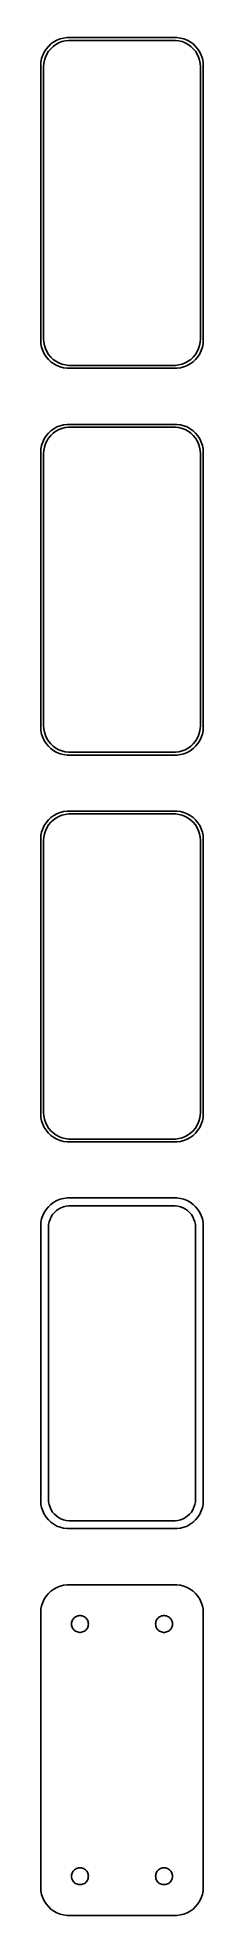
# Model space of a CAD drawing. Header units: metres. Extents: x -14 to 14, y 247 to 581.
import ezdxf

# ---------------------------------------------------------------- set-up
doc = ezdxf.new("R2010")
doc.units = ezdxf.units.M

msp = doc.modelspace()

# ---------------------------------------------------------------- linework, layer by layer
for p, q in [((-13.1448, 579.923), (-13.5451, 579.439)), ((-12.6871, 580.353), (-13.1448, 579.923)), ((-12.7126, 579.502), (-12.2778, 579.91)), ((-12.1791, 580.722), (-12.6871, 580.353)), ((-12.2778, 579.91), (-11.7952, 580.261)), ((-11.6289, 581.024), (-12.1791, 580.722)), ((-11.7952, 580.261), (-11.2724, 580.548)), ((-11.0451, 581.255), (-11.6289, 581.024)), ((-11.2724, 580.548), (-10.7178, 580.768)), ((-10.4369, 581.411), (-11.0451, 581.255)), ((-10.7178, 580.768), (-10.1401, 580.916)), ((-9.81395, 581.49), (-10.4369, 581.411)), ((-10.1401, 580.916), (-9.54825, 580.991)), ((9.81395, 581.49), (-9.81395, 581.49)), ((-9.54825, 580.991), (9.54825, 580.991)), ((9.54825, 580.991), (10.1401, 580.916)), ((10.4369, 581.411), (9.81395, 581.49)), ((10.1401, 580.916), (10.7178, 580.768)), ((11.0451, 581.255), (10.4369, 581.411)), ((10.7178, 580.768), (11.2724, 580.548)), ((11.6289, 581.024), (11.0451, 581.255)), ((11.2724, 580.548), (11.7952, 580.261)), ((12.1791, 580.722), (11.6289, 581.024)), ((11.7952, 580.261), (12.2778, 579.91)), ((12.6871, 580.353), (12.1791, 580.722)), ((12.2778, 579.91), (12.7126, 579.502)), ((13.1448, 579.923), (12.6871, 580.353)), ((13.5451, 579.439), (13.1448, 579.923)), ((-14.4606, 577.127), (-14.5, 576.5)), ((-14.5, 576.5), (-14.5, 527.5)), ((-14.3429, 577.743), (-14.4606, 577.127)), ((-14.1489, 578.341), (-14.3429, 577.743)), ((-13.8815, 578.909), (-14.1489, 578.341)), ((-14, 576.25), (-13.9625, 576.845)), ((-14, 527.75), (-14, 576.25)), ((-13.9625, 576.845), (-13.8508, 577.431)), ((-13.5451, 579.439), (-13.8815, 578.909)), ((-13.8508, 577.431), (-13.6664, 577.999)), ((-13.6664, 577.999), (-13.4124, 578.538)), ((-13.4124, 578.538), (-13.0928, 579.042)), ((-13.0928, 579.042), (-12.7126, 579.502)), ((12.7126, 579.502), (13.0928, 579.042)), ((13.0928, 579.042), (13.4124, 578.538)), ((13.4124, 578.538), (13.6664, 577.999)), ((13.8815, 578.909), (13.5451, 579.439)), ((13.6664, 577.999), (13.8508, 577.431)), ((13.8508, 577.431), (13.9625, 576.845)), ((14.1489, 578.341), (13.8815, 578.909)), ((13.9625, 576.845), (14, 576.25)), ((14, 576.25), (14, 527.75)), ((14.3429, 577.743), (14.1489, 578.341)), ((14.4606, 577.127), (14.3429, 577.743)), ((14.5, 576.5), (14.4606, 577.127)), ((14.5, 527.5), (14.5, 576.5)), ((-14.5, 527.5), (-14.4606, 526.873)), ((-14.4606, 526.873), (-14.3429, 526.257)), ((-14.3429, 526.257), (-14.1489, 525.659)), ((-13.9625, 527.155), (-14, 527.75)), ((-13.8508, 526.569), (-13.9625, 527.155)), ((-13.6664, 526.001), (-13.8508, 526.569)), ((-13.4124, 525.462), (-13.6664, 526.001)), ((13.6664, 526.001), (13.4124, 525.462)), ((13.8508, 526.569), (13.6664, 526.001)), ((13.9625, 527.155), (13.8508, 526.569)), ((14, 527.75), (13.9625, 527.155)), ((14.1489, 525.659), (14.3429, 526.257)), ((14.3429, 526.257), (14.4606, 526.873)), ((14.4606, 526.873), (14.5, 527.5)), ((-14.1489, 525.659), (-13.8815, 525.091)), ((-13.8815, 525.091), (-13.5451, 524.561)), ((-13.5451, 524.561), (-13.1448, 524.077)), ((-13.0928, 524.958), (-13.4124, 525.462)), ((-13.1448, 524.077), (-12.6871, 523.647)), ((-12.7126, 524.498), (-13.0928, 524.958)), ((-12.2778, 524.09), (-12.7126, 524.498)), ((-12.6871, 523.647), (-12.1791, 523.278)), ((-11.7952, 523.739), (-12.2778, 524.09)), ((-12.1791, 523.278), (-11.6289, 522.976)), ((-11.2724, 523.452), (-11.7952, 523.739)), ((-11.6289, 522.976), (-11.0451, 522.745)), ((-10.7178, 523.232), (-11.2724, 523.452)), ((-11.0451, 522.745), (-10.4369, 522.589)), ((-10.1401, 523.084), (-10.7178, 523.232)), ((-10.4369, 522.589), (-9.81395, 522.51)), ((-9.54825, 523.009), (-10.1401, 523.084)), ((9.54825, 523.009), (-9.54825, 523.009)), ((10.1401, 523.084), (9.54825, 523.009)), ((9.81395, 522.51), (10.4369, 522.589)), ((10.7178, 523.232), (10.1401, 523.084)), ((10.4369, 522.589), (11.0451, 522.745)), ((11.2724, 523.452), (10.7178, 523.232)), ((11.0451, 522.745), (11.6289, 522.976)), ((11.7952, 523.739), (11.2724, 523.452)), ((11.6289, 522.976), (12.1791, 523.278)), ((12.2778, 524.09), (11.7952, 523.739)), ((12.1791, 523.278), (12.6871, 523.647)), ((12.7126, 524.498), (12.2778, 524.09)), ((12.6871, 523.647), (13.1448, 524.077)), ((13.0928, 524.958), (12.7126, 524.498)), ((13.4124, 525.462), (13.0928, 524.958)), ((13.1448, 524.077), (13.5451, 524.561)), ((13.5451, 524.561), (13.8815, 525.091)), ((13.8815, 525.091), (14.1489, 525.659)), ((-9.81395, 522.51), (9.81395, 522.51)), ((-14.1489, 509.341), (-14.3429, 508.743)), ((-13.8815, 509.909), (-14.1489, 509.341)), ((-13.5451, 510.439), (-13.8815, 509.909)), ((-13.6664, 508.999), (-13.4124, 509.538)), ((-13.1448, 510.923), (-13.5451, 510.439)), ((-13.4124, 509.538), (-13.0928, 510.042)), ((-12.6871, 511.353), (-13.1448, 510.923)), ((-13.0928, 510.042), (-12.7126, 510.502)), ((-12.7126, 510.502), (-12.2778, 510.91)), ((-12.1791, 511.722), (-12.6871, 511.353)), ((-12.2778, 510.91), (-11.7952, 511.261)), ((-11.6289, 512.024), (-12.1791, 511.722)), ((-11.7952, 511.261), (-11.2724, 511.548)), ((-11.0451, 512.255), (-11.6289, 512.024)), ((-11.2724, 511.548), (-10.7178, 511.768)), ((-10.4369, 512.411), (-11.0451, 512.255)), ((-10.7178, 511.768), (-10.1401, 511.916)), ((-9.81395, 512.49), (-10.4369, 512.411)), ((-10.1401, 511.916), (-9.54825, 511.991)), ((9.81395, 512.49), (-9.81395, 512.49)), ((-9.54825, 511.991), (9.54825, 511.991)), ((9.54825, 511.991), (10.1401, 511.916)), ((10.4369, 512.411), (9.81395, 512.49)), ((10.1401, 511.916), (10.7178, 511.768)), ((11.0451, 512.255), (10.4369, 512.411)), ((10.7178, 511.768), (11.2724, 511.548)), ((11.6289, 512.024), (11.0451, 512.255)), ((11.2724, 511.548), (11.7952, 511.261)), ((12.1791, 511.722), (11.6289, 512.024)), ((11.7952, 511.261), (12.2778, 510.91)), ((12.6871, 511.353), (12.1791, 511.722)), ((12.2778, 510.91), (12.7126, 510.502)), ((13.1448, 510.923), (12.6871, 511.353)), ((12.7126, 510.502), (13.0928, 510.042)), ((13.0928, 510.042), (13.4124, 509.538)), ((13.5451, 510.439), (13.1448, 510.923)), ((13.4124, 509.538), (13.6664, 508.999)), ((13.8815, 509.909), (13.5451, 510.439)), ((14.1489, 509.341), (13.8815, 509.909)), ((14.3429, 508.743), (14.1489, 509.341)), ((-14.4606, 508.127), (-14.5, 507.5)), ((-14.5, 507.5), (-14.5, 458.5)), ((-14.3429, 508.743), (-14.4606, 508.127)), ((-14, 507.25), (-13.9625, 507.845)), ((-14, 458.75), (-14, 507.25)), ((-13.9625, 507.845), (-13.8508, 508.431)), ((-13.8508, 508.431), (-13.6664, 508.999)), ((13.6664, 508.999), (13.8508, 508.431)), ((13.8508, 508.431), (13.9625, 507.845)), ((13.9625, 507.845), (14, 507.25)), ((14, 507.25), (14, 458.75)), ((14.4606, 508.127), (14.3429, 508.743)), ((14.5, 507.5), (14.4606, 508.127)), ((14.5, 458.5), (14.5, 507.5)), ((-14.5, 458.5), (-14.4606, 457.873)), ((-14.4606, 457.873), (-14.3429, 457.257)), ((-14.3429, 457.257), (-14.1489, 456.659)), ((-14.1489, 456.659), (-13.8815, 456.091)), ((-13.9625, 458.155), (-14, 458.75)), ((-13.8508, 457.569), (-13.9625, 458.155)), ((-13.8815, 456.091), (-13.5451, 455.561)), ((-13.6664, 457.001), (-13.8508, 457.569)), ((-13.4124, 456.462), (-13.6664, 457.001)), ((-13.0928, 455.958), (-13.4124, 456.462)), ((-12.7126, 455.498), (-13.0928, 455.958)), ((13.0928, 455.958), (12.7126, 455.498)), ((13.4124, 456.462), (13.0928, 455.958)), ((13.6664, 457.001), (13.4124, 456.462)), ((13.5451, 455.561), (13.8815, 456.091)), ((13.8508, 457.569), (13.6664, 457.001)), ((13.9625, 458.155), (13.8508, 457.569)), ((13.8815, 456.091), (14.1489, 456.659)), ((14, 458.75), (13.9625, 458.155)), ((14.1489, 456.659), (14.3429, 457.257)), ((14.3429, 457.257), (14.4606, 457.873)), ((14.4606, 457.873), (14.5, 458.5)), ((-13.5451, 455.561), (-13.1448, 455.077)), ((-13.1448, 455.077), (-12.6871, 454.647)), ((-12.2778, 455.09), (-12.7126, 455.498)), ((-12.6871, 454.647), (-12.1791, 454.278)), ((-11.7952, 454.739), (-12.2778, 455.09)), ((-12.1791, 454.278), (-11.6289, 453.976)), ((-11.2724, 454.452), (-11.7952, 454.739)), ((-11.6289, 453.976), (-11.0451, 453.745)), ((-10.7178, 454.232), (-11.2724, 454.452)), ((-11.0451, 453.745), (-10.4369, 453.589)), ((-10.1401, 454.084), (-10.7178, 454.232)), ((-10.4369, 453.589), (-9.81395, 453.51)), ((-9.54825, 454.009), (-10.1401, 454.084)), ((-9.81395, 453.51), (9.81395, 453.51)), ((9.54825, 454.009), (-9.54825, 454.009)), ((10.1401, 454.084), (9.54825, 454.009)), ((9.81395, 453.51), (10.4369, 453.589)), ((10.7178, 454.232), (10.1401, 454.084)), ((10.4369, 453.589), (11.0451, 453.745)), ((11.2724, 454.452), (10.7178, 454.232)), ((11.0451, 453.745), (11.6289, 453.976)), ((11.7952, 454.739), (11.2724, 454.452)), ((11.6289, 453.976), (12.1791, 454.278)), ((12.2778, 455.09), (11.7952, 454.739)), ((12.1791, 454.278), (12.6871, 454.647)), ((12.7126, 455.498), (12.2778, 455.09)), ((12.6871, 454.647), (13.1448, 455.077)), ((13.1448, 455.077), (13.5451, 455.561)), ((-12.6871, 442.353), (-13.1448, 441.923)), ((-12.1791, 442.722), (-12.6871, 442.353)), ((-12.2778, 441.91), (-11.7952, 442.261)), ((-11.6289, 443.024), (-12.1791, 442.722)), ((-11.7952, 442.261), (-11.2724, 442.548)), ((-11.0451, 443.255), (-11.6289, 443.024)), ((-11.2724, 442.548), (-10.7178, 442.768)), ((-10.4369, 443.411), (-11.0451, 443.255)), ((-10.7178, 442.768), (-10.1401, 442.916)), ((-9.81395, 443.49), (-10.4369, 443.411)), ((-10.1401, 442.916), (-9.54825, 442.991)), ((9.81395, 443.49), (-9.81395, 443.49)), ((-9.54825, 442.991), (9.54825, 442.991)), ((9.54825, 442.991), (10.1401, 442.916)), ((10.4369, 443.411), (9.81395, 443.49)), ((10.1401, 442.916), (10.7178, 442.768)), ((11.0451, 443.255), (10.4369, 443.411)), ((10.7178, 442.768), (11.2724, 442.548)), ((11.6289, 443.024), (11.0451, 443.255)), ((11.2724, 442.548), (11.7952, 442.261)), ((12.1791, 442.722), (11.6289, 443.024)), ((11.7952, 442.261), (12.2778, 441.91)), ((12.6871, 442.353), (12.1791, 442.722)), ((13.1448, 441.923), (12.6871, 442.353)), ((-14.4606, 439.127), (-14.5, 438.5)), ((-14.3429, 439.743), (-14.4606, 439.127)), ((-14.1489, 440.341), (-14.3429, 439.743)), ((-13.8815, 440.909), (-14.1489, 440.341)), ((-14, 438.25), (-13.9625, 438.845)), ((-13.9625, 438.845), (-13.8508, 439.431)), ((-13.5451, 441.439), (-13.8815, 440.909)), ((-13.8508, 439.431), (-13.6664, 439.999)), ((-13.6664, 439.999), (-13.4124, 440.538)), ((-13.1448, 441.923), (-13.5451, 441.439)), ((-13.4124, 440.538), (-13.0928, 441.042)), ((-13.0928, 441.042), (-12.7126, 441.502)), ((-12.7126, 441.502), (-12.2778, 441.91)), ((12.2778, 441.91), (12.7126, 441.502)), ((12.7126, 441.502), (13.0928, 441.042)), ((13.0928, 441.042), (13.4124, 440.538)), ((13.5451, 441.439), (13.1448, 441.923)), ((13.4124, 440.538), (13.6664, 439.999)), ((13.8815, 440.909), (13.5451, 441.439)), ((13.6664, 439.999), (13.8508, 439.431)), ((13.8508, 439.431), (13.9625, 438.845)), ((14.1489, 440.341), (13.8815, 440.909)), ((13.9625, 438.845), (14, 438.25)), ((14.3429, 439.743), (14.1489, 440.341)), ((14.4606, 439.127), (14.3429, 439.743)), ((14.5, 438.5), (14.4606, 439.127)), ((-14.5, 438.5), (-14.5, 389.5)), ((-14, 389.75), (-14, 438.25)), ((14, 438.25), (14, 389.75)), ((14.5, 389.5), (14.5, 438.5)), ((-14.5, 389.5), (-14.4606, 388.873)), ((-14.4606, 388.873), (-14.3429, 388.257)), ((-13.9625, 389.155), (-14, 389.75)), ((-13.8508, 388.569), (-13.9625, 389.155)), ((13.9625, 389.155), (13.8508, 388.569)), ((14, 389.75), (13.9625, 389.155)), ((14.3429, 388.257), (14.4606, 388.873)), ((14.4606, 388.873), (14.5, 389.5)), ((-14.3429, 388.257), (-14.1489, 387.659)), ((-14.1489, 387.659), (-13.8815, 387.091)), ((-13.8815, 387.091), (-13.5451, 386.561)), ((-13.6664, 388.001), (-13.8508, 388.569)), ((-13.4124, 387.462), (-13.6664, 388.001)), ((-13.5451, 386.561), (-13.1448, 386.077)), ((-13.0928, 386.958), (-13.4124, 387.462)), ((-13.1448, 386.077), (-12.6871, 385.647)), ((-12.7126, 386.498), (-13.0928, 386.958)), ((-12.2778, 386.09), (-12.7126, 386.498)), ((-12.6871, 385.647), (-12.1791, 385.278)), ((-11.7952, 385.739), (-12.2778, 386.09)), ((-12.1791, 385.278), (-11.6289, 384.976)), ((-11.2724, 385.452), (-11.7952, 385.739)), ((-10.7178, 385.232), (-11.2724, 385.452)), ((-10.1401, 385.084), (-10.7178, 385.232)), ((10.7178, 385.232), (10.1401, 385.084)), ((11.2724, 385.452), (10.7178, 385.232)), ((11.7952, 385.739), (11.2724, 385.452)), ((11.6289, 384.976), (12.1791, 385.278)), ((12.2778, 386.09), (11.7952, 385.739)), ((12.1791, 385.278), (12.6871, 385.647)), ((12.7126, 386.498), (12.2778, 386.09)), ((12.6871, 385.647), (13.1448, 386.077)), ((13.0928, 386.958), (12.7126, 386.498)), ((13.4124, 387.462), (13.0928, 386.958)), ((13.1448, 386.077), (13.5451, 386.561)), ((13.6664, 388.001), (13.4124, 387.462)), ((13.5451, 386.561), (13.8815, 387.091)), ((13.8508, 388.569), (13.6664, 388.001)), ((13.8815, 387.091), (14.1489, 387.659)), ((14.1489, 387.659), (14.3429, 388.257)), ((-11.6289, 384.976), (-11.0451, 384.745)), ((-11.0451, 384.745), (-10.4369, 384.589)), ((-10.4369, 384.589), (-9.81395, 384.51)), ((-9.54825, 385.009), (-10.1401, 385.084)), ((-9.81395, 384.51), (9.81395, 384.51)), ((9.54825, 385.009), (-9.54825, 385.009)), ((10.1401, 385.084), (9.54825, 385.009)), ((9.81395, 384.51), (10.4369, 384.589)), ((10.4369, 384.589), (11.0451, 384.745)), ((11.0451, 384.745), (11.6289, 384.976)), ((-13.8815, 371.909), (-14.1489, 371.341)), ((-13.5451, 372.439), (-13.8815, 371.909)), ((-13.1448, 372.923), (-13.5451, 372.439)), ((-12.6871, 373.353), (-13.1448, 372.923)), ((-12.1791, 373.722), (-12.6871, 373.353)), ((-12.3805, 371.524), (-12.0707, 371.899)), ((-11.6289, 374.024), (-12.1791, 373.722)), ((-12.0707, 371.899), (-11.7165, 372.231)), ((-11.7165, 372.231), (-11.3234, 372.517)), ((-11.0451, 374.255), (-11.6289, 374.024)), ((-11.3234, 372.517), (-10.8975, 372.751)), ((-10.4369, 374.411), (-11.0451, 374.255)), ((-10.8975, 372.751), (-10.4457, 372.93)), ((-10.4457, 372.93), (-9.97507, 373.051)), ((-9.81395, 374.49), (-10.4369, 374.411)), ((-9.97507, 373.051), (-9.49297, 373.112)), ((9.81395, 374.49), (-9.81395, 374.49)), ((-9.49297, 373.112), (9.49297, 373.112)), ((9.49297, 373.112), (9.97507, 373.051)), ((10.4369, 374.411), (9.81395, 374.49)), ((9.97507, 373.051), (10.4457, 372.93)), ((11.0451, 374.255), (10.4369, 374.411)), ((10.4457, 372.93), (10.8975, 372.751)), ((10.8975, 372.751), (11.3234, 372.517)), ((11.6289, 374.024), (11.0451, 374.255)), ((11.3234, 372.517), (11.7165, 372.231)), ((12.1791, 373.722), (11.6289, 374.024)), ((11.7165, 372.231), (12.0707, 371.899)), ((12.0707, 371.899), (12.3805, 371.524)), ((12.6871, 373.353), (12.1791, 373.722)), ((13.1448, 372.923), (12.6871, 373.353)), ((13.5451, 372.439), (13.1448, 372.923)), ((13.8815, 371.909), (13.5451, 372.439)), ((14.1489, 371.341), (13.8815, 371.909)), ((-14.4606, 370.127), (-14.5, 369.5)), ((-14.5, 369.5), (-14.5, 320.5)), ((-14.3429, 370.743), (-14.4606, 370.127)), ((-14.1489, 371.341), (-14.3429, 370.743)), ((-13.1195, 369.25), (-13.089, 369.735)), ((-13.1195, 320.75), (-13.1195, 369.25)), ((-13.089, 369.735), (-12.9979, 370.212)), ((-12.9979, 370.212), (-12.8477, 370.674)), ((-12.8477, 370.674), (-12.6408, 371.114)), ((-12.6408, 371.114), (-12.3805, 371.524)), ((12.3805, 371.524), (12.6408, 371.114)), ((12.6408, 371.114), (12.8477, 370.674)), ((12.8477, 370.674), (12.9979, 370.212)), ((12.9979, 370.212), (13.089, 369.735)), ((13.089, 369.735), (13.1195, 369.25)), ((13.1195, 369.25), (13.1195, 320.75)), ((14.3429, 370.743), (14.1489, 371.341)), ((14.4606, 370.127), (14.3429, 370.743)), ((14.5, 369.5), (14.4606, 370.127)), ((14.5, 320.5), (14.5, 369.5)), ((-14.5, 320.5), (-14.4606, 319.873)), ((-14.4606, 319.873), (-14.3429, 319.257)), ((-14.3429, 319.257), (-14.1489, 318.659)), ((-14.1489, 318.659), (-13.8815, 318.091)), ((-13.089, 320.265), (-13.1195, 320.75)), ((-12.9979, 319.788), (-13.089, 320.265)), ((-12.8477, 319.326), (-12.9979, 319.788)), ((-12.6408, 318.886), (-12.8477, 319.326)), ((-12.3805, 318.476), (-12.6408, 318.886)), ((-12.0707, 318.101), (-12.3805, 318.476)), ((12.3805, 318.476), (12.0707, 318.101)), ((12.6408, 318.886), (12.3805, 318.476)), ((12.8477, 319.326), (12.6408, 318.886)), ((12.9979, 319.788), (12.8477, 319.326)), ((13.089, 320.265), (12.9979, 319.788)), ((13.1195, 320.75), (13.089, 320.265)), ((13.8815, 318.091), (14.1489, 318.659)), ((14.1489, 318.659), (14.3429, 319.257)), ((14.3429, 319.257), (14.4606, 319.873)), ((14.4606, 319.873), (14.5, 320.5)), ((-13.8815, 318.091), (-13.5451, 317.561)), ((-13.5451, 317.561), (-13.1448, 317.077)), ((-13.1448, 317.077), (-12.6871, 316.647)), ((-12.6871, 316.647), (-12.1791, 316.278)), ((-12.1791, 316.278), (-11.6289, 315.976)), ((-11.7165, 317.769), (-12.0707, 318.101)), ((-11.3234, 317.483), (-11.7165, 317.769)), ((-11.6289, 315.976), (-11.0451, 315.745)), ((-10.8975, 317.249), (-11.3234, 317.483)), ((-11.0451, 315.745), (-10.4369, 315.589)), ((-10.4457, 317.07), (-10.8975, 317.249)), ((-9.97507, 316.949), (-10.4457, 317.07)), ((-10.4369, 315.589), (-9.81395, 315.51)), ((-9.49297, 316.888), (-9.97507, 316.949)), ((-9.81395, 315.51), (9.81395, 315.51)), ((9.49297, 316.888), (-9.49297, 316.888)), ((9.97507, 316.949), (9.49297, 316.888)), ((9.81395, 315.51), (10.4369, 315.589)), ((10.4457, 317.07), (9.97507, 316.949)), ((10.4369, 315.589), (11.0451, 315.745)), ((10.8975, 317.249), (10.4457, 317.07)), ((11.3234, 317.483), (10.8975, 317.249)), ((11.0451, 315.745), (11.6289, 315.976)), ((11.7165, 317.769), (11.3234, 317.483)), ((11.6289, 315.976), (12.1791, 316.278)), ((12.0707, 318.101), (11.7165, 317.769)), ((12.1791, 316.278), (12.6871, 316.647)), ((12.6871, 316.647), (13.1448, 317.077)), ((13.1448, 317.077), (13.5451, 317.561)), ((13.5451, 317.561), (13.8815, 318.091)), ((-11.6289, 305.024), (-12.1791, 304.722)), ((-11.0451, 305.255), (-11.6289, 305.024)), ((-10.4369, 305.411), (-11.0451, 305.255)), ((-9.81395, 305.49), (-10.4369, 305.411)), ((9.81395, 305.49), (-9.81395, 305.49)), ((10.4369, 305.411), (9.81395, 305.49)), ((11.0451, 305.255), (10.4369, 305.411)), ((11.6289, 305.024), (11.0451, 305.255)), ((12.1791, 304.722), (11.6289, 305.024)), ((-14.3429, 301.743), (-14.4606, 301.127)), ((-14.1489, 302.341), (-14.3429, 301.743)), ((-13.8815, 302.909), (-14.1489, 302.341)), ((-13.5451, 303.439), (-13.8815, 302.909)), ((-13.1448, 303.923), (-13.5451, 303.439)), ((-12.6871, 304.353), (-13.1448, 303.923)), ((-12.1791, 304.722), (-12.6871, 304.353)), ((12.6871, 304.353), (12.1791, 304.722)), ((13.1448, 303.923), (12.6871, 304.353)), ((13.5451, 303.439), (13.1448, 303.923)), ((13.8815, 302.909), (13.5451, 303.439)), ((14.1489, 302.341), (13.8815, 302.909)), ((14.3429, 301.743), (14.1489, 302.341)), ((14.4606, 301.127), (14.3429, 301.743)), ((-14.4606, 301.127), (-14.5, 300.5)), ((-14.5, 300.5), (-14.5, 251.5)), ((-9, 298.5), (-8.98816, 298.688)), ((-8.98816, 298.312), (-9, 298.5)), ((-8.98816, 298.688), (-8.95287, 298.873)), ((-8.95287, 298.127), (-8.98816, 298.312)), ((-8.95287, 298.873), (-8.89465, 299.052)), ((-8.89465, 299.052), (-8.81445, 299.223)), ((-8.81445, 299.223), (-8.71352, 299.382)), ((-8.71352, 299.382), (-8.59344, 299.527)), ((-8.59344, 299.527), (-8.45613, 299.656)), ((-8.45613, 299.656), (-8.30373, 299.766)), ((-8.30373, 299.766), (-8.13866, 299.857)), ((-8.13866, 299.857), (-7.96352, 299.927)), ((-7.96352, 299.927), (-7.78107, 299.973)), ((-7.78107, 299.973), (-7.59418, 299.997)), ((-7.59418, 299.997), (-7.40581, 299.997)), ((-7.40581, 299.997), (-7.21892, 299.973)), ((-7.21892, 299.973), (-7.03647, 299.927)), ((-7.03647, 299.927), (-6.86133, 299.857)), ((-6.86133, 299.857), (-6.69626, 299.766)), ((-6.69626, 299.766), (-6.54385, 299.656)), ((-6.54385, 299.656), (-6.40654, 299.527)), ((-6.40654, 299.527), (-6.28647, 299.382)), ((-6.28647, 299.382), (-6.18553, 299.223)), ((-6.18553, 299.223), (-6.10533, 299.052)), ((-6.10533, 299.052), (-6.04712, 298.873)), ((-6.04712, 298.873), (-6.01183, 298.688)), ((-6.01183, 298.312), (-6.04712, 298.127)), ((-6.01183, 298.688), (-6, 298.5)), ((-6, 298.5), (-6.01183, 298.312)), ((6, 298.5), (6.01183, 298.688)), ((6.01183, 298.312), (6, 298.5)), ((6.01183, 298.688), (6.04712, 298.873)), ((6.04712, 298.127), (6.01183, 298.312)), ((6.04712, 298.873), (6.10533, 299.052)), ((6.10533, 299.052), (6.18553, 299.223)), ((6.18553, 299.223), (6.28647, 299.382)), ((6.28647, 299.382), (6.40654, 299.527)), ((6.40654, 299.527), (6.54385, 299.656)), ((6.54385, 299.656), (6.69626, 299.766)), ((6.69626, 299.766), (6.86133, 299.857)), ((6.86133, 299.857), (7.03647, 299.927)), ((7.03647, 299.927), (7.21892, 299.973)), ((7.21892, 299.973), (7.40581, 299.997)), ((7.40581, 299.997), (7.59418, 299.997)), ((7.59418, 299.997), (7.78107, 299.973)), ((7.78107, 299.973), (7.96352, 299.927)), ((7.96352, 299.927), (8.13866, 299.857)), ((8.13866, 299.857), (8.30373, 299.766)), ((8.30373, 299.766), (8.45613, 299.656)), ((8.45613, 299.656), (8.59344, 299.527)), ((8.59344, 299.527), (8.71352, 299.382)), ((8.71352, 299.382), (8.81445, 299.223)), ((8.81445, 299.223), (8.89465, 299.052)), ((8.89465, 299.052), (8.95287, 298.873)), ((8.95287, 298.873), (8.98816, 298.688)), ((8.98816, 298.312), (8.95287, 298.127)), ((8.98816, 298.688), (9, 298.5)), ((9, 298.5), (8.98816, 298.312)), ((14.5, 300.5), (14.4606, 301.127)), ((14.5, 251.5), (14.5, 300.5)), ((-8.89465, 297.948), (-8.95287, 298.127)), ((-8.81445, 297.777), (-8.89465, 297.948)), ((-8.71352, 297.618), (-8.81445, 297.777)), ((-8.59344, 297.473), (-8.71352, 297.618)), ((-8.45613, 297.344), (-8.59344, 297.473)), ((-8.30373, 297.234), (-8.45613, 297.344)), ((-8.13866, 297.143), (-8.30373, 297.234)), ((-7.96352, 297.073), (-8.13866, 297.143)), ((-7.78107, 297.027), (-7.96352, 297.073)), ((-7.59418, 297.003), (-7.78107, 297.027)), ((-7.40581, 297.003), (-7.59418, 297.003)), ((-7.21892, 297.027), (-7.40581, 297.003)), ((-7.03647, 297.073), (-7.21892, 297.027)), ((-6.86133, 297.143), (-7.03647, 297.073)), ((-6.69626, 297.234), (-6.86133, 297.143)), ((-6.54385, 297.344), (-6.69626, 297.234)), ((-6.40654, 297.473), (-6.54385, 297.344)), ((-6.28647, 297.618), (-6.40654, 297.473)), ((-6.18553, 297.777), (-6.28647, 297.618)), ((-6.10533, 297.948), (-6.18553, 297.777)), ((-6.04712, 298.127), (-6.10533, 297.948)), ((6.10533, 297.948), (6.04712, 298.127)), ((6.18553, 297.777), (6.10533, 297.948)), ((6.28647, 297.618), (6.18553, 297.777)), ((6.40654, 297.473), (6.28647, 297.618)), ((6.54385, 297.344), (6.40654, 297.473)), ((6.69626, 297.234), (6.54385, 297.344)), ((6.86133, 297.143), (6.69626, 297.234)), ((7.03647, 297.073), (6.86133, 297.143)), ((7.21892, 297.027), (7.03647, 297.073)), ((7.40581, 297.003), (7.21892, 297.027)), ((7.59418, 297.003), (7.40581, 297.003)), ((7.78107, 297.027), (7.59418, 297.003)), ((7.96352, 297.073), (7.78107, 297.027)), ((8.13866, 297.143), (7.96352, 297.073)), ((8.30373, 297.234), (8.13866, 297.143)), ((8.45613, 297.344), (8.30373, 297.234)), ((8.59344, 297.473), (8.45613, 297.344)), ((8.71352, 297.618), (8.59344, 297.473)), ((8.81445, 297.777), (8.71352, 297.618)), ((8.89465, 297.948), (8.81445, 297.777)), ((8.95287, 298.127), (8.89465, 297.948)), ((-8.59344, 254.527), (-8.45613, 254.656)), ((-8.45613, 254.656), (-8.30373, 254.766)), ((-8.30373, 254.766), (-8.13866, 254.857)), ((-8.13866, 254.857), (-7.96352, 254.927)), ((-7.96352, 254.927), (-7.78107, 254.973)), ((-7.78107, 254.973), (-7.59418, 254.997)), ((-7.59418, 254.997), (-7.40581, 254.997)), ((-7.40581, 254.997), (-7.21892, 254.973)), ((-7.21892, 254.973), (-7.03647, 254.927)), ((-7.03647, 254.927), (-6.86133, 254.857)), ((-6.86133, 254.857), (-6.69626, 254.766)), ((-6.69626, 254.766), (-6.54385, 254.656)), ((-6.54385, 254.656), (-6.40654, 254.527)), ((6.40654, 254.527), (6.54385, 254.656)), ((6.54385, 254.656), (6.69626, 254.766)), ((6.69626, 254.766), (6.86133, 254.857)), ((6.86133, 254.857), (7.03647, 254.927)), ((7.03647, 254.927), (7.21892, 254.973)), ((7.21892, 254.973), (7.40581, 254.997)), ((7.40581, 254.997), (7.59418, 254.997)), ((7.59418, 254.997), (7.78107, 254.973)), ((7.78107, 254.973), (7.96352, 254.927)), ((7.96352, 254.927), (8.13866, 254.857)), ((8.13866, 254.857), (8.30373, 254.766)), ((8.30373, 254.766), (8.45613, 254.656)), ((8.45613, 254.656), (8.59344, 254.527)), ((-14.5, 251.5), (-14.4606, 250.873)), ((-9, 253.5), (-8.98816, 253.688)), ((-8.98816, 253.312), (-9, 253.5)), ((-8.98816, 253.688), (-8.95287, 253.873)), ((-8.95287, 253.127), (-8.98816, 253.312)), ((-8.95287, 253.873), (-8.89465, 254.052)), ((-8.89465, 252.948), (-8.95287, 253.127)), ((-8.89465, 254.052), (-8.81445, 254.223)), ((-8.81445, 252.777), (-8.89465, 252.948)), ((-8.81445, 254.223), (-8.71352, 254.382)), ((-8.71352, 252.618), (-8.81445, 252.777)), ((-8.71352, 254.382), (-8.59344, 254.527)), ((-8.59344, 252.473), (-8.71352, 252.618)), ((-8.45613, 252.344), (-8.59344, 252.473)), ((-8.30373, 252.234), (-8.45613, 252.344)), ((-8.13866, 252.143), (-8.30373, 252.234)), ((-7.96352, 252.073), (-8.13866, 252.143)), ((-7.78107, 252.027), (-7.96352, 252.073)), ((-7.59418, 252.003), (-7.78107, 252.027)), ((-7.40581, 252.003), (-7.59418, 252.003)), ((-7.21892, 252.027), (-7.40581, 252.003)), ((-7.03647, 252.073), (-7.21892, 252.027)), ((-6.86133, 252.143), (-7.03647, 252.073)), ((-6.69626, 252.234), (-6.86133, 252.143)), ((-6.54385, 252.344), (-6.69626, 252.234)), ((-6.40654, 252.473), (-6.54385, 252.344)), ((-6.40654, 254.527), (-6.28647, 254.382)), ((-6.28647, 252.618), (-6.40654, 252.473)), ((-6.28647, 254.382), (-6.18553, 254.223)), ((-6.18553, 252.777), (-6.28647, 252.618)), ((-6.18553, 254.223), (-6.10533, 254.052)), ((-6.10533, 252.948), (-6.18553, 252.777)), ((-6.10533, 254.052), (-6.04712, 253.873)), ((-6.04712, 253.127), (-6.10533, 252.948)), ((-6.04712, 253.873), (-6.01183, 253.688)), ((-6.01183, 253.312), (-6.04712, 253.127)), ((-6.01183, 253.688), (-6, 253.5)), ((-6, 253.5), (-6.01183, 253.312)), ((6, 253.5), (6.01183, 253.688)), ((6.01183, 253.312), (6, 253.5)), ((6.01183, 253.688), (6.04712, 253.873)), ((6.04712, 253.127), (6.01183, 253.312)), ((6.04712, 253.873), (6.10533, 254.052)), ((6.10533, 252.948), (6.04712, 253.127)), ((6.10533, 254.052), (6.18553, 254.223)), ((6.18553, 252.777), (6.10533, 252.948)), ((6.18553, 254.223), (6.28647, 254.382)), ((6.28647, 252.618), (6.18553, 252.777)), ((6.28647, 254.382), (6.40654, 254.527)), ((6.40654, 252.473), (6.28647, 252.618)), ((6.54385, 252.344), (6.40654, 252.473)), ((6.69626, 252.234), (6.54385, 252.344)), ((6.86133, 252.143), (6.69626, 252.234)), ((7.03647, 252.073), (6.86133, 252.143)), ((7.21892, 252.027), (7.03647, 252.073)), ((7.40581, 252.003), (7.21892, 252.027)), ((7.59418, 252.003), (7.40581, 252.003)), ((7.78107, 252.027), (7.59418, 252.003)), ((7.96352, 252.073), (7.78107, 252.027)), ((8.13866, 252.143), (7.96352, 252.073)), ((8.30373, 252.234), (8.13866, 252.143)), ((8.45613, 252.344), (8.30373, 252.234)), ((8.59344, 252.473), (8.45613, 252.344)), ((8.59344, 254.527), (8.71352, 254.382)), ((8.71352, 252.618), (8.59344, 252.473)), ((8.71352, 254.382), (8.81445, 254.223)), ((8.81445, 252.777), (8.71352, 252.618)), ((8.81445, 254.223), (8.89465, 254.052)), ((8.89465, 252.948), (8.81445, 252.777)), ((8.89465, 254.052), (8.95287, 253.873)), ((8.95287, 253.127), (8.89465, 252.948)), ((8.95287, 253.873), (8.98816, 253.688)), ((8.98816, 253.312), (8.95287, 253.127)), ((8.98816, 253.688), (9, 253.5)), ((9, 253.5), (8.98816, 253.312)), ((14.4606, 250.873), (14.5, 251.5)), ((-14.4606, 250.873), (-14.3429, 250.257)), ((-14.3429, 250.257), (-14.1489, 249.659)), ((-14.1489, 249.659), (-13.8815, 249.091)), ((-13.8815, 249.091), (-13.5451, 248.561)), ((-13.5451, 248.561), (-13.1448, 248.077)), ((-13.1448, 248.077), (-12.6871, 247.647)), ((12.6871, 247.647), (13.1448, 248.077)), ((13.1448, 248.077), (13.5451, 248.561)), ((13.5451, 248.561), (13.8815, 249.091)), ((13.8815, 249.091), (14.1489, 249.659)), ((14.1489, 249.659), (14.3429, 250.257)), ((14.3429, 250.257), (14.4606, 250.873)), ((-12.6871, 247.647), (-12.1791, 247.278)), ((-12.1791, 247.278), (-11.6289, 246.976)), ((-11.6289, 246.976), (-11.0451, 246.745)), ((-11.0451, 246.745), (-10.4369, 246.589)), ((-10.4369, 246.589), (-9.81395, 246.51)), ((-9.81395, 246.51), (9.81395, 246.51)), ((9.81395, 246.51), (10.4369, 246.589)), ((10.4369, 246.589), (11.0451, 246.745)), ((11.0451, 246.745), (11.6289, 246.976)), ((11.6289, 246.976), (12.1791, 247.278)), ((12.1791, 247.278), (12.6871, 247.647))]:
    msp.add_line(p, q)

doc.saveas('drawing.dxf')
